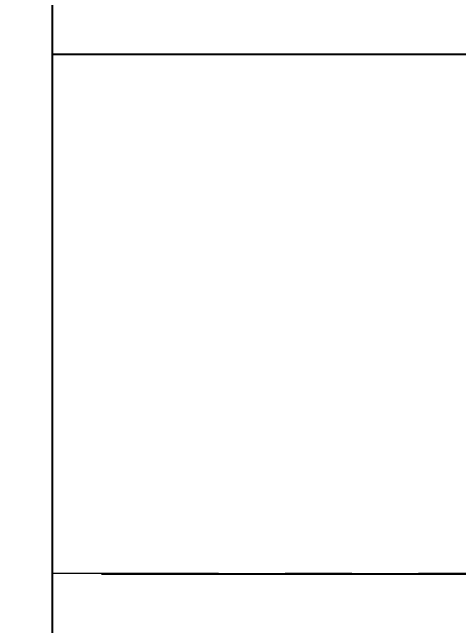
# Model space of a CAD drawing. Header units: inches. Extents: x 0 to 81.1, y 0 to 52.1.
# Drawn here: x 7.315 to 7.985, y 20.206 to 21.127 of the extents above; entities that cross this region are included whole.
import ezdxf

# ---------------------------------------------------------------- set-up
doc = ezdxf.new("R2010")
doc.units = ezdxf.units.IN
doc.header["$MEASUREMENT"] = 0
doc.linetypes.add('SLD-Chain', pattern=[0.4, 0.25, -0.05, 0.05, -0.05])
doc.linetypes.add('SLD-Solid', pattern=[0])
doc.styles.add('SLDTEXTSTYLE0', font='arial.ttf', dxfattribs={"width": 0.948})
doc.styles.get("Standard").update_dxf_attribs({"font": 'arial.ttf'})
doc.dimstyles.new('SLDDIMSTYLE0', dxfattribs={"dimtxt": 0.133472, "dimasz": 0.133472, "dimexe": 0, "dimexo": 0.0625, "dimgap": 0.033368, "dimtad": 0, "dimtih": 1, "dimtoh": 1, "dimdec": 4, "dimrnd": 1e-09, "dimzin": 12, "dimdsep": 46, "dimtxsty": 'SLDTEXTSTYLE0', "dimsah": 1, "dimcen": 0.09, "dimadec": 0, "dimazin": 3, "dimtfac": 1, "dimtdec": 4, "dimtofl": 0, "dimtmove": 0, "dimatfit": 3, "dimfxl": 1, "dimfrac": 2, "dimtolj": 1, "dimtzin": 12, "dimarcsym": 0})
doc.dimstyles.get("Standard").update_dxf_attribs({"dimtxt": 0.18, "dimasz": 0.18, "dimexe": 0.18, "dimexo": 0.0625, "dimgap": 0.09, "dimtad": 0, "dimtih": 1, "dimtoh": 1, "dimdec": 4, "dimzin": 0, "dimdsep": 46, "dimtxsty": 'Standard', "dimcen": 0.09, "dimadec": 0, "dimazin": 0, "dimtfac": 1, "dimtdec": 4, "dimtofl": 0, "dimtmove": 0, "dimatfit": 3, "dimfxl": 1, "dimtolj": 1, "dimtzin": 0, "dimarcsym": 0})

# ---------------------------------------------------------------- blocks, each defined once
blk = doc.blocks.new('*D21')
at = {"color": 0, "linetype": 'SLD-Solid', "lineweight": -2, "transparency": 16777216}
for p, q in [((7.37735, 24.97473), (10.05301, 24.97473)), ((10.05301, 23.87473), (10.05301, 23.09708)), ((10.05301, 21.38473), (10.05301, 22.16237)), ((8.24735, 20.28473), (10.05301, 20.28473))]:
    blk.add_line(p, q, dxfattribs=at)
at = {"color": 0, "linetype": 'SLD-Solid', "transparency": 16777216}
for points in [[(9.86967, 23.87473), (10.23634, 23.87473), (10.05301, 24.97473)], [(9.86967, 21.38473), (10.23634, 21.38473), (10.05301, 20.28473)]]:
    blk.add_solid(points, dxfattribs=at)
at = {"layer": 'Defpoints', "color": 0, "linetype": 'SLD-Solid', "transparency": 16777216}
for p in [(7.31485, 24.97473), (8.18485, 20.28473), (10.05301, 20.28473)]:
    blk.add_point(p, dxfattribs=at)
at = {"color": 0, "linetype": 'SLD-Solid', "lineweight": 18, "transparency": 16777216, "insert": (10.05301, 23.06371), "char_height": 0.85, "attachment_point": 2, "style": 'SLDTEXTSTYLE0'}
blk.add_mtext('\\A1;4.69"', dxfattribs=at)
blk = doc.blocks.new('*D23')
at = {"color": 0, "lineweight": -2, "transparency": 16777216}
for p, q in [((7.44899, 38.54035), (14.2425, 38.54035)), ((14.0625, 37.44035), (14.0625, 28.06287)), ((14.0625, 21.38382), (14.0625, 27.01489)), ((7.44899, 20.28382), (14.2425, 20.28382))]:
    blk.add_line(p, q, dxfattribs=at)
at = {"color": 0, "transparency": 16777216}
for points in [[(13.87917, 37.44035), (14.24583, 37.44035), (14.0625, 38.54035)], [(13.87917, 21.38382), (14.24583, 21.38382), (14.0625, 20.28382)]]:
    blk.add_solid(points, dxfattribs=at)
at = {"layer": 'Defpoints', "color": 0, "transparency": 16777216}
for p in [(7.38649, 38.54035), (7.38649, 20.28382), (14.0625, 20.28382)]:
    blk.add_point(p, dxfattribs=at)
at = {"color": 0, "transparency": 16777216, "insert": (14.0625, 27.53888), "char_height": 0.85, "attachment_point": 5}
blk.add_mtext('\\A1;18.2565', dxfattribs=at)

msp = doc.modelspace()

# ---------------------------------------------------------------- linework, layer by layer
at = {"color": 7, "linetype": 'SLD-Solid', "lineweight": 25}
for p, q in [((7.37485, 23.66973), (7.37485, 20.04973)), ((7.37485, 21.06473), (8.18485, 21.06473))]:
    msp.add_line(p, q, dxfattribs=at)
at = {"color": 8, "linetype": 'SLD-Chain', "lineweight": 18}
msp.add_line((7.37485, 20.28473), (8.18485, 20.28473), dxfattribs=at)

# ---------------------------------------------------------------- dimensions: what is measured, and where the dimension line sits
at = {"color": 2}
dim = msp.add_linear_dim(base=(14.0625, 20.28382), p1=(7.38649, 38.54035), p2=(7.38649, 20.28382), angle=90, dimstyle='Standard', override={"dimtxt": 0.85, "dimasz": 1.1}, dxfattribs=at)
dim.commit()
dim.dimension.update_dxf_attribs({"geometry": '*D23', "text_midpoint": (14.0625, 27.53888), "dimtype": 160})
at = {"color": 2, "linetype": 'SLD-Solid', "lineweight": 18}
dim = msp.add_linear_dim(base=(10.05301, 20.28473), p1=(7.31485, 24.97473), p2=(8.18485, 20.28473), angle=270, text='<>"', dimstyle='SLDDIMSTYLE0', override={"dimtxt": 0.85, "dimasz": 1.1}, dxfattribs=at)
dim.commit()
dim.dimension.update_dxf_attribs({"geometry": '*D21', "text_midpoint": (10.05301, 22.62973), "dimtype": 160})

doc.saveas('drawing.dxf')
